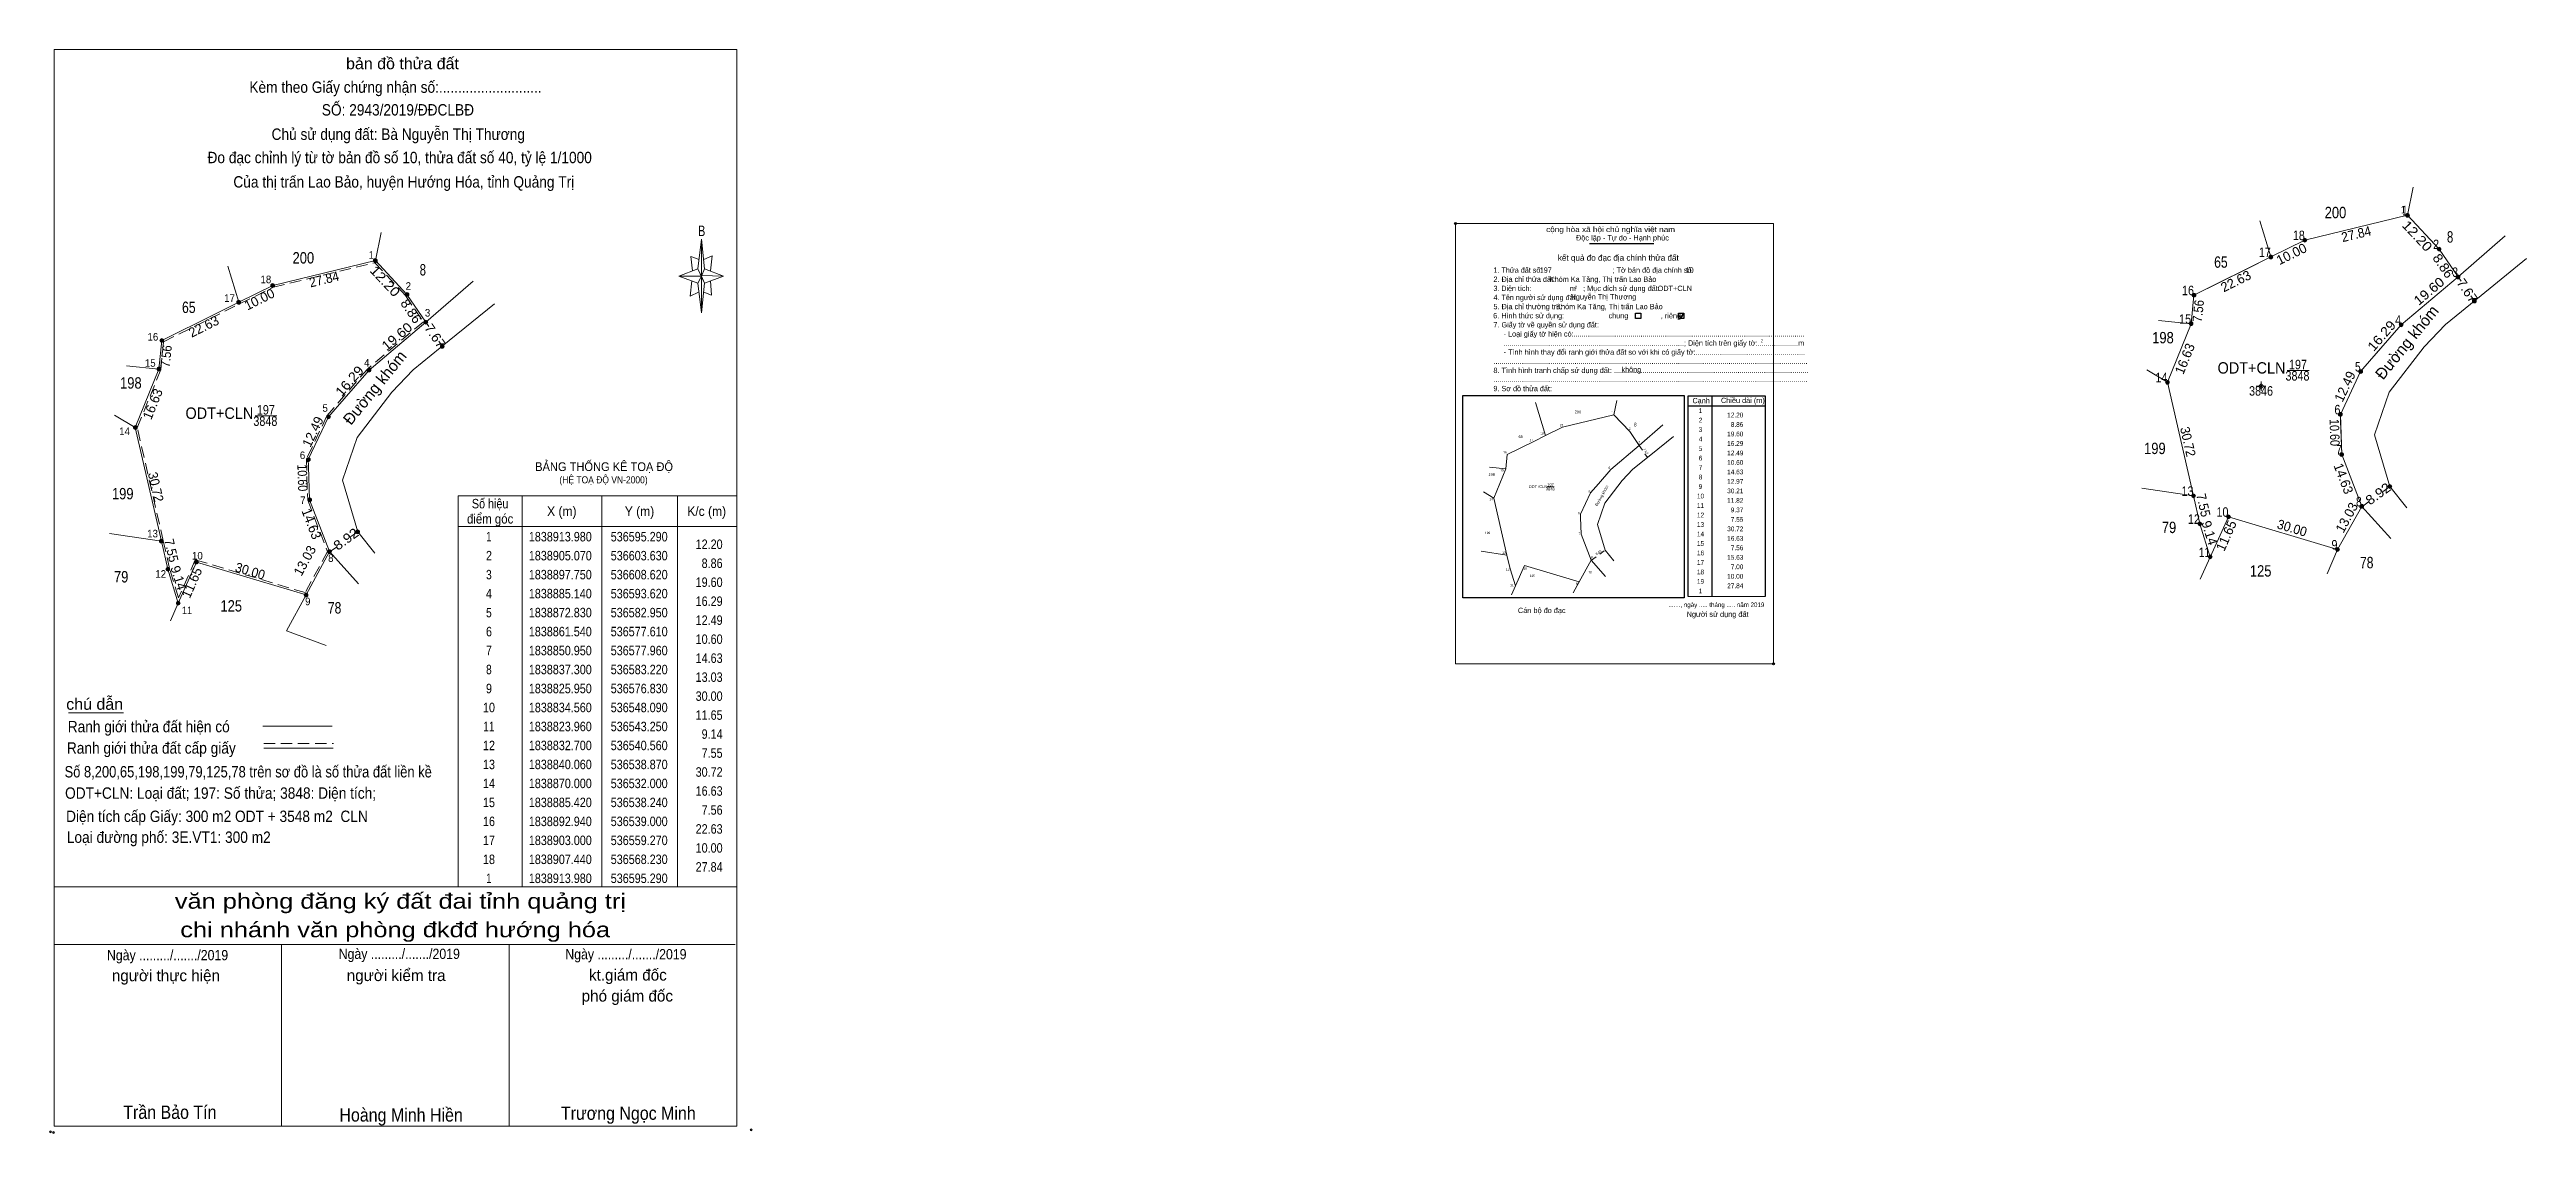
# Model space of a CAD drawing. Header units: metres. Extents: x 535974 to 536627, y 1838672 to 1838958.
import ezdxf
from ezdxf.enums import TextEntityAlignment as Align

# ---------------------------------------------------------------- set-up
doc = ezdxf.new("R2010")
doc.units = ezdxf.units.M
doc.header["$PDMODE"] = 32
doc.header["$PDSIZE"] = 0.5
doc.linetypes.add('MEDIUM_DASHED', pattern=[4.5, 3, -1.5])
doc.linetypes.add('SHORT_DASHED', pattern=[2.7, 1.5, -1.2])
doc.layers.add('1', color=7, linetype='Continuous')
doc.layers.add('4', color=7, linetype='Continuous')
for name, color, linetype, lineweight in [('10', 7, 'Continuous', 13), ('13', 7, 'Continuous', 13), ('17', 7, 'Continuous', 13), ('2', 7, 'Continuous', 13), ('22', 7, 'Continuous', 13), ('40', 7, 'Continuous', 13), ('5', 7, 'Continuous', 13), ('6', 7, 'Continuous', 13), ('60', 7, 'Continuous', 13), ('63', 7, 'Continuous', 13), ('7', 7, 'Continuous', 25), ('9', 7, 'Continuous', 13)]:
    doc.layers.add(name, color=color, linetype=linetype, lineweight=lineweight)

msp = doc.modelspace()

# ---------------------------------------------------------------- hatches: boundary and pattern name
at = {"layer": '13'}
for points in [[(536591.14, 1838842.54, 1), (536590.14, 1838842.54, 1)], [(536055.3, 1838830.61, 1), (536054.3, 1838830.61, 1)]]:
    msp.add_hatch(color=256, dxfattribs=at).paths.add_polyline_path(points)
at = {"layer": '2'}
for points in [[(536595.79, 1838913.98, 1), (536594.79, 1838913.98, 1)], [(536568.73, 1838907.44, 1), (536567.73, 1838907.44, 1)], [(536059.95, 1838902.05, 1), (536058.95, 1838902.05, 1)], [(536559.77, 1838903, 1), (536558.77, 1838903, 1)], [(536604.13, 1838905.07, 1), (536603.13, 1838905.07, 1)], [(536032.89, 1838895.51, 1), (536031.89, 1838895.51, 1)], [(536609.12, 1838897.75, 1), (536608.12, 1838897.75, 1)], [(536023.93, 1838891.07, 1), (536022.93, 1838891.07, 1)], [(536068.29, 1838893.14, 1), (536067.29, 1838893.14, 1)], [(536539.5, 1838892.94, 1), (536538.5, 1838892.94, 1)], [(536613.43, 1838891.41, 1), (536612.43, 1838891.41, 1)], [(536003.66, 1838881.01, 1), (536002.66, 1838881.01, 1)], [(536073.28, 1838885.82, 1), (536072.28, 1838885.82, 1)], [(536538.74, 1838885.42, 1), (536537.74, 1838885.42, 1)], [(536594.12, 1838885.14, 1), (536593.12, 1838885.14, 1)], [(536077.59, 1838879.48, 1), (536076.59, 1838879.48, 1)], [(536002.9, 1838873.49, 1), (536001.9, 1838873.49, 1)], [(536058.28, 1838873.21, 1), (536057.28, 1838873.21, 1)], [(536532.5, 1838870, 1), (536531.5, 1838870, 1)], [(536583.45, 1838872.83, 1), (536582.45, 1838872.83, 1)], [(536047.61, 1838860.9, 1), (536046.61, 1838860.9, 1)], [(536578.11, 1838861.54, 1), (536577.11, 1838861.54, 1)], [(535996.66, 1838858.07, 1), (535995.66, 1838858.07, 1)], [(536042.27, 1838849.61, 1), (536041.27, 1838849.61, 1)], [(536578.46, 1838850.95, 1), (536577.46, 1838850.95, 1)], [(536042.62, 1838839.02, 1), (536041.62, 1838839.02, 1)], [(536539.37, 1838840.06, 1), (536538.37, 1838840.06, 1)], [(536583.72, 1838837.3, 1), (536582.72, 1838837.3, 1)], [(536541.06, 1838832.7, 1), (536540.06, 1838832.7, 1)], [(536548.59, 1838834.56, 1), (536547.59, 1838834.56, 1)], [(536003.53, 1838828.13, 1), (536002.53, 1838828.13, 1)], [(536012.75, 1838822.63, 1), (536011.75, 1838822.63, 1)], [(536047.88, 1838825.37, 1), (536046.88, 1838825.37, 1)], [(536543.762, 1838824, 1), (536542.762, 1838824, 1)], [(536577.33, 1838825.95, 1), (536576.33, 1838825.95, 1)], [(536005.22, 1838820.77, 1), (536004.22, 1838820.77, 1)], [(536007.98, 1838811.82, 1), (536006.98, 1838811.82, 1)], [(536041.69, 1838813.97, 1), (536040.69, 1838813.97, 1)]]:
    msp.add_hatch(color=256, dxfattribs=at).paths.add_polyline_path(points)
at = {"layer": '40'}
msp.add_hatch(color=256, dxfattribs=at).paths.add_polyline_path([(536556.83, 1838868.97, 1), (536556.53, 1838868.97, 1)])

# ---------------------------------------------------------------- linework, layer by layer
at = {"layer": '10'}
msp.add_lwpolyline([(536595.29, 1838913.98), (536603.63, 1838905.07), (536608.62, 1838897.75), (536593.62, 1838885.14), (536582.95, 1838872.83), (536577.61, 1838861.54), (536577.96, 1838850.95), (536583.22, 1838837.3), (536576.83, 1838825.95), (536548.09, 1838834.56), (536543.25, 1838823.96), (536540.56, 1838832.7), (536538.87, 1838840.06), (536532, 1838870), (536538.24, 1838885.42), (536539, 1838892.94), (536559.27, 1838903), (536568.23, 1838907.44)], close=True, dxfattribs=at)
at = {"layer": '13'}
for p, q in [((536608.62, 1838897.75), (536609.41, 1838896.59)), ((536612.02, 1838892.74), (536612.93, 1838891.41)), ((536072.78, 1838885.82), (536073.57, 1838884.66)), ((536076.18, 1838880.81), (536077.09, 1838879.48)), ((536563.6, 1838873.08), (536569.34, 1838873.08)), ((536027.76, 1838861.15), (536033.5, 1838861.15)), ((536588.87, 1838841.26), (536590.64, 1838842.54)), ((536583.42, 1838837.3), (536585.04, 1838838.47)), ((536053.03, 1838829.33), (536054.8, 1838830.61)), ((536047.58, 1838825.37), (536049.2, 1838826.54))]:
    msp.add_line(p, q, dxfattribs=at)
msp.add_lwpolyline([(536576.83, 1838825.95), (536548.09, 1838834.56), (536540.59, 1838818.12)], dxfattribs=at)
for centre in [(536590.64, 1838842.54), (536054.8, 1838830.61)]:
    msp.add_circle(centre, 0.5, dxfattribs=at)
at = {"layer": '17'}
msp.add_line((535978.56, 1838782.92), (535993.04, 1838782.92), dxfattribs=at)
at = {"layer": '2', "linetype": 'SHORT_DASHED'}
for p, q in [((536392.72, 1838853.34), (536394.87, 1838850.17)), ((536380.11, 1838823.11), (536383.73, 1838825.73))]:
    msp.add_line(p, q, dxfattribs=at)
at = {"layer": '2', "linetype": 'MEDIUM_DASHED'}
msp.add_lwpolyline([(536059.28, 1838901.5), (536067.4, 1838892.83), (536072.11, 1838885.91), (536057.43, 1838873.57), (536046.69, 1838861.18), (536041.27, 1838849.71), (536041.62, 1838838.92), (536046.83, 1838825.41), (536040.94, 1838814.57), (536011.97, 1838823.24), (536007.56, 1838813.25), (536005.2, 1838820.9), (536003.52, 1838828.24), (535996.68, 1838858.03), (536002.89, 1838873.37), (536003.63, 1838880.68), (536023.65, 1838890.62), (536032.56, 1838895.04)], close=True, dxfattribs=at)
at = {"layer": '2'}
for centre in [(536595.29, 1838913.98), (536568.23, 1838907.44), (536059.45, 1838902.05), (536559.27, 1838903), (536603.63, 1838905.07), (536032.39, 1838895.51), (536608.62, 1838897.75), (536023.43, 1838891.07), (536067.79, 1838893.14), (536539, 1838892.94), (536612.93, 1838891.41), (536003.16, 1838881.01), (536072.78, 1838885.82), (536538.24, 1838885.42), (536593.62, 1838885.14), (536077.09, 1838879.48), (536002.4, 1838873.49), (536057.78, 1838873.21), (536532, 1838870), (536582.95, 1838872.83), (536047.11, 1838860.9), (536577.61, 1838861.54), (535996.16, 1838858.07), (536041.77, 1838849.61), (536577.96, 1838850.95), (536042.12, 1838839.02), (536538.87, 1838840.06), (536583.22, 1838837.3), (536540.56, 1838832.7), (536548.09, 1838834.56), (536003.03, 1838828.13), (536012.25, 1838822.63), (536047.38, 1838825.37), (536543.262, 1838824), (536576.83, 1838825.95), (536004.72, 1838820.77), (536007.48, 1838811.82), (536041.19, 1838813.97)]:
    msp.add_circle(centre, 0.5, dxfattribs=at)
at = {"layer": '22'}
for p, q in [((536621.06, 1838908.6), (536608.62, 1838897.75)), ((536614.75, 1838892.89), (536626.67, 1838902.56)), ((536085.22, 1838896.67), (536072.78, 1838885.82)), ((536078.91, 1838880.96), (536090.83, 1838890.63)), ((536398.94, 1838858.76), (536392.72, 1838853.34)), ((536395.78, 1838850.91), (536401.75, 1838855.74))]:
    msp.add_line(p, q, dxfattribs=at)
for points in [[(536608.62, 1838897.75), (536593.62, 1838885.14), (536587.07, 1838877.58), (536582.95, 1838872.83), (536577.61, 1838861.54), (536577.67, 1838859.76), (536577.96, 1838850.95), (536583.22, 1838837.3), (536590.88, 1838828.81)], [(536595.14, 1838836.94), (536590.64, 1838842.54), (536586.59, 1838856.15), (536590.5, 1838867.35), (536599.68, 1838879.3), (536605.29, 1838885.22), (536614.75, 1838892.89)], [(536072.78, 1838885.82), (536057.78, 1838873.21), (536051.23, 1838865.65), (536047.11, 1838860.9), (536041.77, 1838849.61), (536041.83, 1838847.83), (536042.12, 1838839.02), (536047.38, 1838825.37), (536055.04, 1838816.88)], [(536059.3, 1838825.01), (536054.8, 1838830.61), (536050.75, 1838844.22), (536054.66, 1838855.42), (536063.84, 1838867.37), (536069.45, 1838873.29), (536078.91, 1838880.96)], [(536392.72, 1838853.34), (536385.22, 1838847.03), (536381.94, 1838843.25), (536379.88, 1838840.88), (536377.21, 1838835.23), (536377.24, 1838834.34), (536377.39, 1838829.94), (536380.02, 1838823.11), (536383.85, 1838818.87)], [(536385.98, 1838822.93), (536383.73, 1838825.73), (536381.7, 1838832.54), (536383.66, 1838838.14), (536388.25, 1838844.11), (536391.05, 1838847.07), (536395.78, 1838850.91)]]:
    msp.add_lwpolyline(points, dxfattribs=at)
at = {"layer": '40'}
for p, q in [((536556.06, 1838868.97), (536555.43, 1838868.97)), ((536556.68, 1838870.22), (536556.68, 1838869.6)), ((536556.68, 1838868.34), (536556.68, 1838867.72)), ((536557.93, 1838868.97), (536557.31, 1838868.97))]:
    msp.add_line(p, q, dxfattribs=at)
msp.add_lwpolyline([(536556.68, 1838869.6), (536556.06, 1838868.97), (536556.68, 1838868.34), (536557.31, 1838868.97)], close=True, dxfattribs=at)
msp.add_circle((536556.68, 1838868.97), 0.15, dxfattribs=at)
at = {"layer": '5'}
for p, q in [((536144.47, 1838899.92), (536145.47, 1838907.72)), ((536144.47, 1838896.12), (536139.47, 1838897.92)), ((536146.27, 1838896.12), (536145.47, 1838888.32)), ((536146.27, 1838899.92), (536151.27, 1838897.92)), ((536147.87, 1838896.72), (536148.07, 1838892.92)), ((536148.07, 1838892.92), (536146.07, 1838893.72)), ((535974.73, 1838737.04), (536154.73, 1838737.04)), ((535974.73, 1838721.84), (536154.33, 1838721.84)), ((535974.73, 1838721.84), (536154.33, 1838721.84)), ((535974.73, 1838721.84), (536154.33, 1838721.84)), ((536034.73, 1838674.04), (536034.73, 1838721.84)), ((536094.73, 1838674.04), (536094.73, 1838721.84))]:
    msp.add_line(p, q, dxfattribs=at)
for points in [[(535974.73, 1838957.64), (536154.73, 1838957.64), (536154.73, 1838674.04), (535974.73, 1838674.04)], [(536145.47, 1838907.72), (536146.27, 1838899.92), (536145.47, 1838897.92)], [(536145.47, 1838897.92), (536139.47, 1838897.92), (536144.47, 1838899.92), (536146.27, 1838896.12), (536151.27, 1838897.92), (536145.47, 1838898.12)], [(536145.47, 1838897.92), (536145.47, 1838888.32), (536144.47, 1838896.12)]]:
    msp.add_lwpolyline(points, close=True, dxfattribs=at)
for points in [[(536144.87, 1838902.32), (536142.67, 1838903.12), (536143.07, 1838899.32)], [(536146.07, 1838902.32), (536148.27, 1838903.32), (536147.87, 1838899.32)], [(536145.47, 1838897.92), (536144.47, 1838899.92), (536139.47, 1838897.92)], [(536142.87, 1838896.72), (536142.47, 1838892.72), (536144.67, 1838893.72)], [(536145.47, 1838897.92), (536146.27, 1838896.12), (536151.27, 1838897.92)], [(536154.73, 1838674.04), (535974.73, 1838674.04), (535974.73, 1838721.84)]]:
    msp.add_lwpolyline(points, dxfattribs=at)
for p in [(535973.79, 1838672.5), (535974.59, 1838672.36)]:
    msp.add_point(p, dxfattribs=at)
at = {"layer": '6'}
for p, q in [((536595.29, 1838913.98), (536596.81, 1838921.38)), ((536595.29, 1838913.98), (536568.23, 1838907.44)), ((536059.45, 1838902.05), (536060.97, 1838909.45)), ((536556.37, 1838912.55), (536559.27, 1838903)), ((536020.53, 1838900.62), (536023.43, 1838891.07)), ((536059.45, 1838902.05), (536032.39, 1838895.51)), ((536003.16, 1838881.01), (536017.16, 1838887.96)), ((536539, 1838892.94), (536538.24, 1838885.42)), ((536003.16, 1838881.01), (536002.4, 1838873.49)), ((536538.24, 1838885.42), (536529.68, 1838886.26)), ((536532, 1838870), (536538.24, 1838885.42)), ((536002.4, 1838873.49), (535993.84, 1838874.33)), ((535996.16, 1838858.07), (536002.4, 1838873.49)), ((536526.53, 1838873.28), (536532, 1838870)), ((536532, 1838870), (536538.87, 1838840.06)), ((536365.39, 1838864.66), (536368.04, 1838855.96)), ((536386.05, 1838861.45), (536372.52, 1838858.18)), ((536386.05, 1838861.45), (536386.81, 1838865.15)), ((535990.69, 1838861.35), (535996.16, 1838858.07)), ((535996.16, 1838858.07), (536003.03, 1838828.13)), ((536357.91, 1838850.93), (536357.53, 1838847.17)), ((536357.91, 1838850.93), (536364.91, 1838854.41)), ((536357.53, 1838847.17), (536353.25, 1838847.59)), ((536354.41, 1838839.46), (536357.53, 1838847.17)), ((536525.22, 1838842.11), (536538.87, 1838840.06)), ((536351.67, 1838841.1), (536354.41, 1838839.46)), ((536354.41, 1838839.46), (536357.84, 1838824.49)), ((535989.38, 1838830.18), (536003.03, 1838828.13)), ((536351.02, 1838825.52), (536357.84, 1838824.49)), ((536360.07, 1838816.34), (536359.04, 1838814.02)), ((536007.48, 1838811.82), (536005.43, 1838807.18)), ((536036.06, 1838804.52), (536046.52, 1838800.65)), ((536029.76, 1838779.44), (536048.04, 1838779.44)), ((536030.04, 1838773.58), (536048.32, 1838773.58))]:
    msp.add_line(p, q, dxfattribs=at)
at = {"layer": '6', "linetype": 'MEDIUM_DASHED'}
msp.add_line((536030.04, 1838774.82), (536048.44, 1838774.82), dxfattribs=at)
at = {"layer": '6'}
for points in [[(536608.62, 1838897.75), (536603.63, 1838905.07), (536595.29, 1838913.98)], [(536539, 1838892.94), (536553, 1838899.89), (536559.27, 1838903), (536568.23, 1838907.44)], [(536072.78, 1838885.82), (536067.79, 1838893.14), (536059.45, 1838902.05)], [(536017.16, 1838887.96), (536023.43, 1838891.07), (536032.39, 1838895.51)], [(536392.71, 1838853.33), (536390.22, 1838856.99), (536386.05, 1838861.45)], [(536364.91, 1838854.41), (536368.04, 1838855.96), (536372.52, 1838858.18)], [(536538.87, 1838840.06), (536540.56, 1838832.7), (536543.25, 1838823.96)], [(536574.12, 1838819.51), (536576.83, 1838825.95), (536583.22, 1838837.3)], [(536003.03, 1838828.13), (536004.72, 1838820.77), (536007.48, 1838811.82)], [(536007.48, 1838811.82), (536012.25, 1838822.63), (536041.19, 1838813.97)], [(536036.06, 1838804.52), (536041.19, 1838813.97), (536047.38, 1838825.37)], [(536357.84, 1838824.49), (536358.69, 1838820.81), (536360.07, 1838816.34)], [(536375.33, 1838814.48), (536376.92, 1838817.41), (536380.02, 1838823.11)], [(536360.07, 1838816.34), (536362.45, 1838821.74), (536376.92, 1838817.41)]]:
    msp.add_lwpolyline(points, dxfattribs=at)
msp.add_point((536158.53, 1838673.04), dxfattribs=at)
at = {"layer": '60'}
for centre, radius in [((536614.75, 1838892.89), 0.01), ((536078.91, 1838880.96), 0.01), ((536577.67, 1838859.76), 0.01), ((536395.784, 1838850.907), 0.005), ((536041.83, 1838847.83), 0.01), ((536538.87, 1838840.06), 0.01), ((536377.244, 1838834.342), 0.005), ((536003.03, 1838828.13), 0.01), ((536357.844, 1838824.492), 0.005), ((536577.03, 1838825.9), 0.01), ((536360.069, 1838816.337), 0.005), ((536376.924, 1838817.412), 0.005), ((536007.48, 1838811.82), 0.01), ((536041.19, 1838813.97), 0.01)]:
    msp.add_circle(centre, radius, dxfattribs=at)
at = {"layer": '63'}
for p, q in [((536098.13, 1838840.04), (536098.13, 1838737.04)), ((536119.13, 1838840.04), (536119.13, 1838737.04)), ((536139.13, 1838840.04), (536139.13, 1838737.04)), ((536081.33, 1838832.04), (536154.73, 1838832.04))]:
    msp.add_line(p, q, dxfattribs=at)
msp.add_lwpolyline([(536081.33, 1838840.04), (536154.73, 1838840.04), (536154.73, 1838737.04), (536081.33, 1838737.04)], close=True, dxfattribs=at)
at = {"layer": '7', "lineweight": 13}
for p, q in [((536344.24, 1838911.83), (536428.11, 1838911.83)), ((536405.65, 1838813.6), (536425.93, 1838813.6))]:
    msp.add_line(p, q, dxfattribs=at)
at = {"layer": '7'}
for p, q in [((536379.57, 1838906.51), (536396.53, 1838906.51)), ((536405.65, 1838813.6), (536405.65, 1838866.43)), ((536405.65, 1838863.75), (536425.93, 1838863.75)), ((536411.85, 1838866.43), (536411.85, 1838813.6))]:
    msp.add_line(p, q, dxfattribs=at)
at = {"layer": '7', "lineweight": 35}
for p, q in [((536403.22, 1838887.56), (536403.7, 1838886.93)), ((536403.7, 1838886.93), (536404.28, 1838887.97))]:
    msp.add_line(p, q, dxfattribs=at)
at = {"layer": '7', "lineweight": 13}
msp.add_lwpolyline([(536428.11, 1838911.83), (536428.11, 1838795.83), (536344.24, 1838795.83), (536344.24, 1838911.83)], dxfattribs=at)
at = {"layer": '7'}
for points in [[(536391.7, 1838888.17), (536393.14, 1838888.17), (536393.14, 1838886.83), (536391.7, 1838886.83)], [(536403.04, 1838888.17), (536404.48, 1838888.17), (536404.48, 1838886.83), (536403.04, 1838886.83)], [(536346.22, 1838866.51), (536404.59, 1838866.51), (536404.59, 1838813.2), (536346.22, 1838813.2)]]:
    msp.add_lwpolyline(points, close=True, dxfattribs=at)
msp.add_lwpolyline([(536405.65, 1838866.43), (536425.93, 1838866.43), (536425.93, 1838813.6)], dxfattribs=at)
for p in [(536344.24, 1838911.83), (536428.11, 1838795.83)]:
    msp.add_point(p, dxfattribs=at)
at = {"layer": '9'}
msp.add_line((536368.41, 1838842.41), (536370.31, 1838842.41), dxfattribs=at)

# ---------------------------------------------------------------- texts
at = {"layer": '1', "width": 0.85}
msp.add_text('3846', height=2.5, dxfattribs=at).set_placement((536556.68, 1838866.47), align=Align.CENTER)
at = {"layer": '13'}
for s, width, p in [('200', 0.85, (536576.31, 1838913.21)), ('8', 0.75, (536606.54, 1838906.79)), ('200', 0.85, (536040.47, 1838901.28)), ('8', 0.75, (536071.98, 1838898.13)), ('65', 0.8, (536546.1, 1838900.17)), ('65', 0.8, (536010.26, 1838888.24)), ('198', 0.85, (536530.825, 1838880.25)), ('ODT+CLN', 0.95, (536554.17, 1838872.28)), ('198', 0.85, (535994.985, 1838868.32)), ('ODT+CLN', 0.95, (536018.33, 1838860.35)), ('199', 0.85, (536528.685, 1838851.08)), ('199', 0.85, (535992.845, 1838839.15)), ('79', 0.85, (536532.425, 1838830.27)), ('78', 0.8, (536584.545, 1838821)), ('79', 0.85, (535992.425, 1838817.26)), ('125', 0.85, (536556.58, 1838818.8)), ('125', 0.85, (536021.45, 1838809.59)), ('78', 0.8, (536048.705, 1838809.07))]:
    msp.add_text(s, height=3, dxfattribs=dict(at, width=width)).set_placement(p, align=Align.CENTER)
for s, width, p in [(' 1', 0.9, (536594.88, 1838914.47)), (' 1', 0.9, (536059.04, 1838902.54)), (' 18', 0.95, (536032, 1838896.09)), (' 2', 0.95, (536068.85, 1838894.35)), (' 17', 0.95, (536022.42, 1838891.18)), (' 3', 0.95, (536073.93, 1838887.3)), (' 16', 0.95, (536002.21, 1838880.97)), (' 15', 0.95, (536001.51, 1838874.08)), (' 4', 0.95, (536057.91, 1838874.15)), (' 5', 0.95, (536046.92, 1838862.22)), (' 14', 0.95, (535994.74, 1838856.08)), (' 6', 0.95, (536040.95, 1838849.76)), (' 7', 0.95, (536041.06, 1838837.94)), (' 13', 0.95, (536002.12, 1838829.13)), (' 10', 0.95, (536013.94, 1838823.3)), (' 8', 0.95, (536048.42, 1838822.67)), (' 12', 0.95, (536004.27, 1838818.5)), (' 11', 0.9, (536011.13, 1838808.91)), (' 9', 0.95, (536042.34, 1838811.26))]:
    msp.add_text(s, height=2, dxfattribs=dict(at, width=width)).set_placement(p, align=Align.RIGHT)
for s, rotation, width, p in [('7.67', 304.186, 1.05, (536610.033, 1838893.407)), ('7.67', 304.186, 1.05, (536074.193, 1838881.477)), ('8.92', 35.971, 1.1, (536588.281, 1838839.595)), ('8.92', 35.971, 1.1, (536052.441, 1838827.665))]:
    msp.add_text(s, height=2.5, rotation=rotation, dxfattribs=dict(at, width=width)).set_placement(p, align=Align.CENTER)
at = {"layer": '2'}
for s, height, rotation, width, p in [('27.84', 2.5, 13.587, 0.95, (536582.071, 1838907.834)), ('12.20', 2.5, 313.107, 1.15, (536596.942, 1838907.694)), ('8.86', 2.5, 304.282, 1.05, (536603.693, 1838899.944)), ('27.84', 2.5, 13.587, 0.95, (536046.236, 1838895.905)), ('12.20', 2.5, 313.107, 1.15, (536061.102, 1838895.764)), ('19.60', 2.5, 40.053, 1.1, (536601.776, 1838893.044)), ('8.86', 2.5, 304.282, 1.05, (536067.853, 1838888.014)), ('7.56', 2.5, 84.229, 0.9, (536541.366, 1838888.654)), ('19.60', 2.5, 40.053, 1.1, (536065.936, 1838881.114)), ('16.29', 2.5, 49.082, 1.1, (536589.424, 1838881.426)), ('7.56', 2.5, 84.229, 0.9, (536005.525, 1838876.719)), ('16.29', 2.5, 49.082, 1.1, (536053.584, 1838869.496)), ('30.72', 2.5, 282.923, 0.95, (536536.194, 1838854.05)), ('10.60', 2.5, 271.893, 0.85, (536574.841, 1838856.721)), ('7.67', 0.625, 304.186, 1.05, (536394.176, 1838851.636)), ('30.72', 2.5, 282.923, 0.95, (536000.354, 1838842.12)), ('10.60', 2.5, 271.893, 0.85, (536039.001, 1838844.791)), ('7.55', 2.5, 282.932, 0.95, (536540.273, 1838837.325)), ('7.55', 2.5, 282.932, 0.95, (536004.463, 1838825.395)), ('30.00', 2.5, 343.341, 0.95, (536564.517, 1838830.412)), ('30.00', 2.5, 343.341, 0.95, (536026.087, 1838819.062)), ('8.92', 0.625, 35.971, 1.1, (536382.176, 1838824.912))]:
    msp.add_text(s, height=height, rotation=rotation, dxfattribs=dict(at, width=width)).set_placement(p, align=Align.CENTER)
for s, rotation, p in [('10.00', 26.36, (536565.285, 1838902.666)), ('10.00', 26.36, (536029.45, 1838890.738)), ('22.63', 26.395, (536550.599, 1838895.511)), ('22.63', 26.395, (536014.759, 1838883.581)), ('16.63', 67.968, (536537.746, 1838875.731)), ('16.63', 67.968, (536001.906, 1838863.801)), ('12.49', 64.687, (536579.945, 1838868.356)), ('12.49', 64.687, (536044.108, 1838856.431)), ('14.63', 291.074, (536577.267, 1838844.179)), ('14.63', 291.074, (536041.425, 1838832.254)), ('13.03', 61.499, (536580.385, 1838833.769)), ('9.14', 287.139, (536541.904, 1838829.948)), ('11.65', 66.19, (536548.66, 1838829.085)), ('13.03', 61.499, (536041.955, 1838822.419)), ('9.14', 287.139, (536006.343, 1838818.093)), ('11.65', 66.19, (536012.21, 1838816.695))]:
    msp.add_text(s, height=2.5, rotation=rotation, dxfattribs=at).set_placement(p, align=Align.CENTER)
for s, height, width, p in [('197', 2.5, 0.85, (536566.42, 1838873.41)), ('3848', 2.5, 0.85, (536566.29, 1838870.44)), ('197', 2.5, 0.85, (536030.58, 1838861.48)), (' 1', 1.25, 0.75, (536408.65, 1838861.9)), ('3848', 2.5, 0.85, (536030.45, 1838858.51)), (' 4', 1.25, 0.85, (536408.65, 1838854.4)), (' 3', 1.25, 0.8, (536408.645, 1838856.9)), (' 2', 1.25, 0.85, (536408.655, 1838859.4)), (' 5', 1.25, 0.8, (536408.655, 1838851.9)), (' 6', 1.25, 0.85, (536408.655, 1838849.4)), ('ODT+CLN', 0.75, 0.95, (536365.99, 1838842.13)), ('3848', 0.75, 0.85, (536369.26, 1838841.49)), (' 9', 1.25, 0.85, (536408.65, 1838841.9)), (' 8', 1.25, 0.8, (536408.655, 1838844.4)), (' 7', 1.25, 0.8, (536408.655, 1838846.9)), (' 12', 1.25, 0.85, (536408.645, 1838834.4)), (' 10', 1.25, 0.85, (536408.65, 1838839.4)), (' 11', 1.25, 0.8, (536408.65, 1838836.9)), (' 14', 1.25, 0.85, (536408.65, 1838829.4)), (' 13', 1.25, 0.85, (536408.655, 1838831.9)), (' 15', 1.25, 0.85, (536408.645, 1838826.9)), (' 16', 1.25, 0.85, (536408.645, 1838824.4)), (' 17', 1.25, 0.85, (536408.645, 1838821.9)), (' 18', 1.25, 0.85, (536408.645, 1838819.4)), (' 19', 1.25, 0.85, (536408.65, 1838816.9)), (' 1', 1.25, 0.75, (536408.65, 1838814.4))]:
    msp.add_text(s, height=height, dxfattribs=dict(at, width=width)).set_placement(p, align=Align.CENTER)
for s, height, width, p in [(' 1', 0.625, 0.75, (536385.84, 1838861.69)), ('12.20', 1.25, 0.85, (536420.17, 1838860.75)), (' 17', 0.625, 0.85, (536364.72, 1838854.46)), (' 18', 0.625, 0.85, (536367.6, 1838856.17)), (' 19', 0.625, 0.85, (536372.69, 1838858.39)), (' 2', 0.625, 0.85, (536390.47, 1838857.41)), ('19.60', 1.25, 0.85, (536420.17, 1838855.75)), ('8.86', 1.25, 0.85, (536420.17, 1838858.25)), (' 16', 0.625, 0.85, (536357.77, 1838851.25)), (' 3', 0.625, 0.8, (536393, 1838853.89)), ('16.29', 1.25, 0.85, (536420.17, 1838853.25)), ('12.49', 1.25, 0.85, (536420.17, 1838850.75)), ('10.60', 1.25, 0.85, (536420.17, 1838848.25)), (' 15', 0.625, 0.85, (536357.04, 1838846.49)), (' 4', 0.625, 0.85, (536385.01, 1838847.21)), ('30.21', 1.25, 0.85, (536420.17, 1838840.75)), ('14.63', 1.25, 0.85, (536420.17, 1838845.75)), ('12.97', 1.25, 0.85, (536420.17, 1838843.25)), (' 14', 0.625, 0.85, (536354.14, 1838838.89)), (' 6', 0.625, 0.85, (536377.03, 1838835.18)), (' 5', 0.625, 0.8, (536379.83, 1838840.87)), ('11.82', 1.25, 0.85, (536420.17, 1838838.25)), ('9.37', 1.25, 0.85, (536420.17, 1838835.75)), (' 7', 0.625, 0.8, (536377.17, 1838829.83)), ('30.72', 1.25, 0.85, (536420.17, 1838830.75)), ('16.63', 1.25, 0.85, (536420.17, 1838828.25)), ('7.55', 1.25, 0.85, (536420.17, 1838833.25)), (' 13', 0.625, 0.8, (536357.53, 1838824.75)), (' 8', 0.625, 0.8, (536380.4, 1838823.63)), ('15.63', 1.25, 0.85, (536420.17, 1838823.25)), ('7.56', 1.25, 0.85, (536420.17, 1838825.75)), (' 12', 0.625, 0.85, (536358.51, 1838820.39)), (' 11', 0.625, 0.8, (536359.62, 1838816.23)), (' 10', 0.625, 0.85, (536363.1, 1838820.64)), (' 9', 0.625, 0.8, (536376.44, 1838816.62)), ('27.84', 1.25, 0.85, (536420.17, 1838815.75)), ('10.00', 1.25, 0.85, (536420.17, 1838818.25)), ('7.00', 1.25, 0.85, (536420.17, 1838820.75))]:
    msp.add_text(s, height=height, dxfattribs=dict(at, width=width)).set_placement(p, align=Align.RIGHT)
for s, height, width, p in [('BẢNG THỐNG KÊ TOẠ ĐỘ ', 2.3, 0.95, (536101.59, 1838846.61)), ('(HỆ TOẠ ĐỘ VN-2000)', 1.86, 0.9, (536107.99, 1838843.37))]:
    msp.add_text(s, height=height, dxfattribs=dict(at, width=width)).set_placement(p)
at = {"layer": '4'}
for s, height, width, p in [('200', 0.75, 0.85, (536376.56, 1838861.81)), ('65', 0.75, 0.8, (536361.45, 1838855.29)), ('8', 1, 0.75, (536391.675, 1838858.35)), ('198', 0.75, 0.85, (536353.815, 1838845.33))]:
    msp.add_text(s, height=height, dxfattribs=dict(at, width=width)).set_placement(p, align=Align.CENTER)
at = {"layer": '5'}
for s, height, width, p in [('bản đồ thửa đất', 3, 1.05, (536066.61, 1838952.47)), ('Kèm theo Giấy chứng nhận số:...........................', 3, 0.9, (536064.77, 1838946.25)), ('SỐ: 2943/2019/ĐĐCLBĐ', 3, 0.9, (536065.405, 1838940.27)), ('Chủ sử dụng đất: Bà Nguyễn Thị Thương', 3, 0.9, (536065.495, 1838933.85)), ('Đo đạc chỉnh lý từ tờ bản đồ số 10, thửa đất số 40, tỷ lệ 1/1000 ', 3, 0.9, (536066.37, 1838927.71)), ('Của thị trấn Lao Bảo, huyện Hướng Hóa, tỉnh Quảng Trị', 3, 0.9, (536066.96, 1838921.29)), ('B', 2.755, 0.75, (536145.53, 1838908.51)), ('văn phòng đăng ký đất đai tỉnh quảng trị', 4, 1.25, (536066.06, 1838731.31)), ('chi nhánh văn phòng đkđđ hướng hóa', 4, 1.25, (536064.68, 1838723.79)), ('Ngày ........./......./2019', 2.7, 0.9, (536004.66, 1838717.73)), ('Ngày ........./......./2019', 2.7, 0.9, (536065.76, 1838718.07)), ('Ngày ........./......./2019', 2.7, 0.9, (536125.52, 1838717.97)), ('Trần Bảo Tín', 3.5, 0.9, (536005.27, 1838675.95)), ('Hoàng Minh Hiền', 3.5, 0.9, (536066.25, 1838675.23)), ('Trương Ngọc Minh', 3.5, 0.9, (536126.16, 1838675.69))]:
    msp.add_text(s, height=height, dxfattribs=dict(at, width=width)).set_placement(p, align=Align.CENTER)
for height, rotation, p in [(3, 50.824, (536596.304, 1838879.572)), (3, 50.824, (536060.464, 1838867.642)), (0.7498, 60.798, (536383.161, 1838839.947))]:
    msp.add_text('Đường khóm', height=height, rotation=rotation, dxfattribs=at).set_placement(p, align=Align.CENTER)
for s, p in [('người thực hiện', (536004.23, 1838712.21)), ('người kiểm tra', (536064.94, 1838712.25)), ('kt.giám đốc', (536126.04, 1838712.37)), ('phó giám đốc', (536125.89, 1838706.85))]:
    msp.add_text(s, height=3, dxfattribs=at).set_placement(p, align=Align.CENTER)
at = {"layer": '6'}
for s, height, width, p in [('ODT+CLN', 1.4, 0.95, (536397.56, 1838894.03)), ('chú dẫn', 3, 1.05, (535977.94, 1838783.71)), ('Ranh giới thửa đất hiện có ', 3, 0.9, (535978.34, 1838777.79)), ('Ranh giới thửa đất cấp giấy', 3, 0.9, (535978.12, 1838772.15)), ('Số 8,200,65,198,199,79,125,78 trên sơ đồ là số thửa đất liền kề', 3, 0.85, (535977.5, 1838765.89)), ('ODT+CLN: Loại đất; 197: Số thửa; 3848: Diện tích;', 3, 0.9, (535977.64, 1838760.27)), ('Diện tích cấp Giấy: 300 m2 ODT + 3548 m2  CLN', 3, 0.9, (535977.9, 1838754.15)), ('Loại đường phố: 3E.VT1: 300 m2', 3, 0.9, (535978.1, 1838748.65))]:
    msp.add_text(s, height=height, dxfattribs=dict(at, width=width)).set_placement(p)
at = {"layer": '63'}
for s, width, p in [(' 1', 0.75, (536595.29, 1838913.98)), (' 18', 0.85, (536568.23, 1838907.44)), (' 2', 0.85, (536603.63, 1838905.07)), (' 17', 0.85, (536559.27, 1838903)), (' 16', 0.85, (536539, 1838892.94)), (' 3', 0.8, (536608.62, 1838897.75)), (' 15', 0.85, (536538.24, 1838885.42)), (' 4', 0.85, (536593.62, 1838885.14)), (' 5', 0.8, (536582.95, 1838872.83)), (' 14', 0.85, (536532, 1838870)), (' 6', 0.85, (536577.61, 1838861.54)), (' 7', 0.8, (536577.96, 1838850.95)), (' 13', 0.85, (536538.87, 1838840.06)), (' 10', 0.85, (536548.09, 1838834.56)), (' 8', 0.8, (536583.22, 1838837.3)), (' 12', 0.85, (536540.56, 1838832.7)), ('12.20', 0.85, (536151.02, 1838826.07)), ('8.86', 0.85, (536151.02, 1838821.07)), (' 11', 0.8, (536543.25, 1838823.96)), (' 9', 0.85, (536576.83, 1838825.95)), ('19.60', 0.85, (536151.02, 1838816.07)), ('16.29', 0.85, (536151.02, 1838811.07)), ('12.49', 0.85, (536151.02, 1838806.07)), ('10.60', 0.85, (536151.02, 1838801.07)), ('14.63', 0.85, (536151.02, 1838796.07)), ('13.03', 0.85, (536151.02, 1838791.07)), ('30.00', 0.85, (536151.02, 1838786.07)), ('11.65', 0.85, (536151.02, 1838781.07)), ('9.14', 0.85, (536151.02, 1838776.07)), ('7.55', 0.85, (536151.02, 1838771.07)), ('30.72', 0.85, (536151.02, 1838766.07)), ('16.63', 0.85, (536151.02, 1838761.07)), ('7.56', 0.85, (536151.02, 1838756.07)), ('22.63', 0.85, (536151.02, 1838751.07)), ('10.00', 0.85, (536151.02, 1838746.07)), ('27.84', 0.85, (536151.02, 1838741.07))]:
    msp.add_text(s, height=2.5, dxfattribs=dict(at, width=width)).set_placement(p, align=Align.RIGHT)
for s, width, p in [('điểm góc', 0.9, (536089.72, 1838832.77)), ('Số hiệu', 0.85, (536089.72, 1838836.77)), ('X (m)', 0.95, (536108.62, 1838834.77)), ('Y (m)', 0.95, (536129.115, 1838834.77)), ('K/c (m)', 0.95, (536146.82, 1838834.77)), (' 1', 0.75, (536089.015, 1838828.07)), ('1838913.980', 0.85, (536108.22, 1838828.07)), ('536595.290', 0.85, (536129.025, 1838828.07)), (' 2', 0.85, (536089.02, 1838823.07)), ('1838905.070', 0.85, (536108.22, 1838823.07)), ('536603.630', 0.85, (536129.025, 1838823.07)), (' 3', 0.8, (536089.02, 1838818.07)), ('1838897.750', 0.85, (536108.22, 1838818.07)), ('536608.620', 0.85, (536129.025, 1838818.07)), (' 4', 0.85, (536089.015, 1838813.07)), (' 5', 0.8, (536089.02, 1838808.07)), ('1838885.140', 0.85, (536108.22, 1838813.07)), ('1838872.830', 0.85, (536108.22, 1838808.07)), ('536593.620', 0.85, (536129.025, 1838813.07)), ('536582.950', 0.85, (536129.025, 1838808.07)), (' 6', 0.85, (536089.02, 1838803.07)), ('1838861.540', 0.85, (536108.22, 1838803.07)), ('536577.610', 0.85, (536129.025, 1838803.07)), (' 7', 0.8, (536089.02, 1838798.07)), ('1838850.950', 0.85, (536108.22, 1838798.07)), ('536577.960', 0.85, (536129.025, 1838798.07)), (' 9', 0.85, (536089.015, 1838788.07)), (' 8', 0.8, (536089.02, 1838793.07)), ('1838837.300', 0.85, (536108.22, 1838793.07)), ('1838825.950', 0.85, (536108.22, 1838788.07)), ('536583.220', 0.85, (536129.025, 1838793.07)), ('536576.830', 0.85, (536129.025, 1838788.07)), (' 10', 0.85, (536089.015, 1838783.07)), ('1838834.560', 0.85, (536108.22, 1838783.07)), ('536548.090', 0.85, (536129.025, 1838783.07)), (' 11', 0.8, (536089.015, 1838778.07)), ('1838823.960', 0.85, (536108.22, 1838778.07)), ('536543.250', 0.85, (536129.025, 1838778.07)), (' 12', 0.85, (536089.02, 1838773.07)), (' 13', 0.85, (536089.02, 1838768.07)), ('1838832.700', 0.85, (536108.22, 1838773.07)), ('1838840.060', 0.85, (536108.22, 1838768.07)), ('536540.560', 0.85, (536129.025, 1838773.07)), ('536538.870', 0.85, (536129.025, 1838768.07)), (' 14', 0.85, (536089.015, 1838763.07)), ('1838870.000', 0.85, (536108.22, 1838763.07)), ('536532.000', 0.85, (536129.025, 1838763.07)), (' 15', 0.85, (536089.02, 1838758.07)), ('1838885.420', 0.85, (536108.22, 1838758.07)), ('536538.240', 0.85, (536129.025, 1838758.07)), (' 16', 0.85, (536089.02, 1838753.07)), (' 17', 0.85, (536089.02, 1838748.07)), ('1838892.940', 0.85, (536108.22, 1838753.07)), ('1838903.000', 0.85, (536108.22, 1838748.07)), ('536539.000', 0.85, (536129.025, 1838753.07)), ('536559.270', 0.85, (536129.025, 1838748.07)), (' 18', 0.85, (536089.02, 1838743.07)), ('1838907.440', 0.85, (536108.22, 1838743.07)), ('536568.230', 0.85, (536129.025, 1838743.07)), (' 1', 0.75, (536089.015, 1838738.07)), ('1838913.980', 0.85, (536108.22, 1838738.07)), ('536595.290', 0.85, (536129.025, 1838738.07))]:
    msp.add_text(s, height=2.5, dxfattribs=dict(at, width=width)).set_placement(p, align=Align.CENTER)
at = {"layer": '7'}
for s, height, width, p in [('cộng hòa xã hội chủ nghĩa việt nam', 1.4, 1.15, (536368.17, 1838909.56)), ('3. Diện tích:', 1.4, 0.8, (536354.28, 1838894.04)), ('2. Địa chỉ thửa đất:', 1.4, 0.9, (536354.28, 1838896.44)), ('1. Thửa đất số:', 1.4, 0.85, (536354.28, 1838898.84)), ('197', 1.4, 0.85, (536366.49, 1838898.84)), ('Khóm Ka Tăng, Thị trấn Lao Bảo', 1.4, 0.9, (536369.12, 1838896.44)), ('m', 1.4, 0.8, (536374.46, 1838894.04)), ('2', 0.8, 0.8, (536375.72, 1838894.6)), ('; Mục đích sử dụng đất:', 1.4, 0.9, (536377.93, 1838894.04)), ('; Tờ bản đồ địa chính số:', 1.4, 0.9, (536385.69, 1838898.84)), ('10', 1.4, 0.85, (536404.96, 1838898.86)), ('6. Hình thức sử dụng:', 1.4, 0.9, (536354.2, 1838886.84)), ('4. Tên người sử dụng đất:', 1.4, 0.85, (536354.28, 1838891.64)), ('5. Địa chỉ thường trú:', 1.4, 0.9, (536354.28, 1838889.24)), ('Khóm Ka Tăng, Thị trấn Lao Bảo', 1.4, 0.9, (536370.81, 1838889.24)), ('Nguyễn Thị Thương', 1.4, 0.9, (536374.63, 1838891.81)), ('chung                , riêng', 1.4, 0.9, (536384.62, 1838886.84)), ('7. Giấy tờ về quyền sử dụng đất:', 1.4, 0.85, (536354.28, 1838884.44)), ('     - Loại giấy tờ hiện có:..................................................................................................................', 1.4, 0.9, (536354.28, 1838882.04)), ('     .........................................................................................; Diện tích trên giấy tờ:....................m', 1.4, 0.9, (536354.28, 1838879.64)), ('2', 0.8, 0.8, (536424.76, 1838880.52)), ('...........................................................................................................................................................', 1.4, 0.9, (536354.28, 1838874.84)), ('     - Tình hình thay đổi ranh giới thửa đất so với khi có giấy tờ:......................................................', 1.4, 0.9, (536354.28, 1838877.24)), ('8. Tình hình tranh chấp sử dụng đất: ................................................................................................', 1.4, 0.9, (536354.28, 1838872.44)), ('9. Sơ đồ thửa đất:', 1.4, 0.85, (536354.28, 1838867.64)), ('...........................................................................................................................................................', 1.4, 0.9, (536354.28, 1838870.04)), ('không', 1.4, 0.9, (536388.02, 1838872.65)), ('Cạnh', 1.4, 0.85, (536406.76, 1838864.47)), ('Chiều dài (m)', 1.4, 0.9, (536414.28, 1838864.52)), ('......., ngày ..... tháng ..... năm 2019', 1.2, 0.85, (536400.41, 1838810.79))]:
    msp.add_text(s, height=height, dxfattribs=dict(at, width=width)).set_placement(p)
for s, p in [('Độc lập - Tự do - Hạnh phúc', (536376.04, 1838907.35)), ('Cán bộ đo đạc', (536360.74, 1838809.19)), ('Người sử dụng đất', (536405.22, 1838808.2))]:
    msp.add_text(s, height=1.4, dxfattribs=at).set_placement(p)
for s, height, p in [('kết quả đo đạc địa chính thửa đất', 1.6, (536387.205, 1838902)), ('.', 0.4, (536428.114, 1838795.64))]:
    msp.add_text(s, height=height, dxfattribs=at).set_placement(p, align=Align.CENTER)
at = {"layer": '9'}
for s, height, width, p in [('197', 0.75, 0.85, (536369.325, 1838842.61)), ('199', 0.6, 0.85, (536352.74, 1838830)), ('125', 0.6, 0.85, (536364.545, 1838818.69)), ('78', 0.6, 0.8, (536379.8, 1838819.64))]:
    msp.add_text(s, height=height, dxfattribs=dict(at, width=width)).set_placement(p, align=Align.CENTER)

doc.saveas('drawing.dxf')
